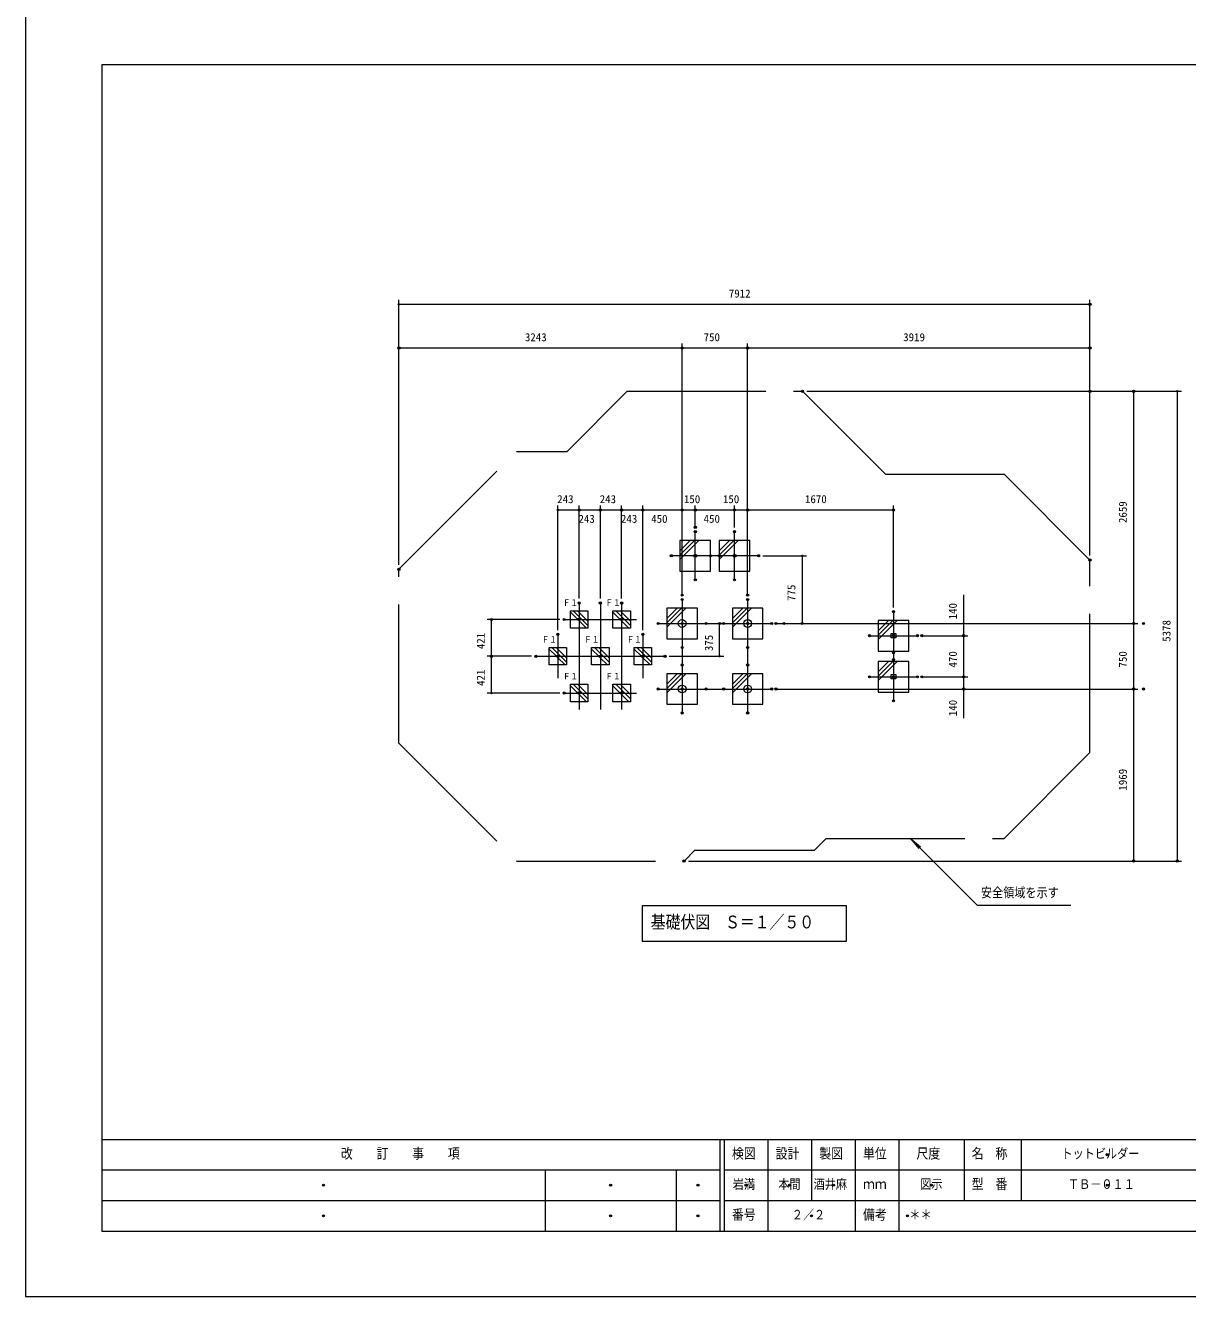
# Model space of a CAD drawing. Units: millimetres on the paper, scale 1:50. Extents: x 0 to 420, y -148 to 446.
# Drawn here: x 0 to 266.1, y -148.5 to 142.6 of the extents above; entities that cross this region are included whole.
import ezdxf
from ezdxf.enums import TextEntityAlignment as Align

# ---------------------------------------------------------------- set-up
doc = ezdxf.new("R2010")
doc.units = ezdxf.units.MM
doc.header["$PDMODE"] = 32
doc.header["$PDSIZE"] = 0.5
doc.linetypes.add('USER1', pattern=[50.8, 31.75, -6.35, 6.35, -6.35])
doc.linetypes.add('USER3', pattern=[63.5, 31.75, -6.35, 6.35, -6.35, 6.35, -6.35])
doc.layers.add('DEFPOINTS_3', color=7, linetype='Continuous', lineweight=9)
doc.layers.add('LY_1', color=7, linetype='Continuous', lineweight=9)
doc.styles.add('ＭＳ ゴシック', font='')
doc.styles.get('ＭＳ ゴシック').set_extended_font_data('MS Gothic')

# ---------------------------------------------------------------- blocks, each defined once
blk = doc.blocks.new('-000-_DOTSMALL')
at = {"color": 7, "linetype": 'Continuous', "lineweight": 9}
blk.add_circle((0, 0), 0.0625, dxfattribs=at)
blk.add_circle((0, 0), 0.0625, dxfattribs=at)

msp = doc.modelspace()

# ---------------------------------------------------------------- linework, layer by layer
at = {"layer": 'DEFPOINTS_3'}
for p, q in [((0, 148.5), (0, -148.5)), ((0, -148.5), (420, -148.5))]:
    msp.add_line(p, q, dxfattribs=at)
at = {"layer": 'LY_1'}
for p, q in [((402.5, 133.5), (17.5, 133.5)), ((17.5, 133.5), (17.5, -133.5)), ((156.892, 24.627), (149.892, 24.627)), ((149.892, 24.627), (149.892, 17.627)), ((156.892, 17.627), (156.892, 24.627)), ((165.892, 24.627), (158.892, 24.627)), ((158.892, 24.627), (158.892, 17.627)), ((165.892, 17.627), (165.892, 24.627)), ((149.892, 17.627), (156.892, 17.627)), ((158.892, 17.627), (165.892, 17.627)), ((153.892, 9.117), (146.892, 9.117)), ((146.892, 9.117), (146.892, 2.117)), ((153.892, 2.117), (153.892, 9.117)), ((168.892, 9.117), (161.892, 9.117)), ((161.892, 9.117), (161.892, 2.117)), ((168.892, 2.117), (168.892, 9.117)), ((124.801, 4.541), (124.801, 8.541)), ((124.801, 8.541), (128.801, 8.541)), ((128.801, 8.541), (128.801, 4.541)), ((134.528, 4.541), (134.528, 8.541)), ((134.528, 8.541), (138.528, 8.541)), ((138.528, 8.541), (138.528, 4.541)), ((202.292, 6.317), (195.292, 6.317)), ((195.292, 6.317), (195.292, -0.683)), ((202.292, -0.683), (202.292, 6.317)), ((128.801, 4.541), (124.801, 4.541)), ((138.528, 4.541), (134.528, 4.541)), ((198.292, 2.317), (198.292, 3.317)), ((198.292, 3.317), (199.292, 3.317)), ((199.292, 3.317), (199.292, 2.317)), ((119.937, -3.883), (119.937, 0.117)), ((119.937, 0.117), (123.937, 0.117)), ((123.937, 0.117), (123.937, -3.883)), ((129.665, -3.883), (129.665, 0.117)), ((129.665, 0.117), (133.665, 0.117)), ((133.665, 0.117), (133.665, -3.883)), ((139.392, -3.883), (139.392, 0.117)), ((139.392, 0.117), (143.392, 0.117)), ((143.392, 0.117), (143.392, -3.883)), ((146.892, 2.117), (153.892, 2.117)), ((161.892, 2.117), (168.892, 2.117)), ((199.292, 2.317), (198.292, 2.317)), ((195.292, -0.683), (202.292, -0.683)), ((123.937, -3.883), (119.937, -3.883)), ((133.665, -3.883), (129.665, -3.883)), ((143.392, -3.883), (139.392, -3.883)), ((202.292, -3.083), (195.292, -3.083)), ((195.292, -3.083), (195.292, -10.083)), ((202.292, -10.083), (202.292, -3.083)), ((124.801, -12.307), (124.801, -8.307)), ((124.801, -8.307), (128.801, -8.307)), ((128.801, -8.307), (128.801, -12.307)), ((134.528, -12.307), (134.528, -8.307)), ((134.528, -8.307), (138.528, -8.307)), ((138.528, -8.307), (138.528, -12.307)), ((153.892, -5.883), (146.892, -5.883)), ((146.892, -5.883), (146.892, -12.883)), ((153.892, -12.883), (153.892, -5.883)), ((168.892, -5.883), (161.892, -5.883)), ((161.892, -5.883), (161.892, -12.883)), ((168.892, -12.883), (168.892, -5.883)), ((198.292, -7.083), (198.292, -6.083)), ((198.292, -6.083), (199.292, -6.083)), ((199.292, -7.083), (198.292, -7.083)), ((199.292, -6.083), (199.292, -7.083)), ((195.292, -10.083), (202.292, -10.083)), ((128.801, -12.307), (124.801, -12.307)), ((138.528, -12.307), (134.528, -12.307)), ((146.892, -12.883), (153.892, -12.883)), ((161.892, -12.883), (168.892, -12.883)), ((17.5, -112.5), (402.5, -112.5)), ((159, -112.5), (159, -133.5)), ((160, -112.5), (160, -133.5)), ((170, -112.5), (170, -126.5)), ((180, -112.5), (180, -126.5)), ((190, -112.5), (190, -133.5)), ((200, -112.5), (200, -126.5)), ((215, -112.5), (215, -126.5)), ((215, -119.5), (332.5, -119.5)), ((160, -126.5), (402.5, -126.5)), ((200, -126.5), (200, -133.5)), ((17.5, -133.5), (402.5, -133.5))]:
    msp.add_line(p, q, dxfattribs=at)
at = {"layer": 'LY_1', "lineweight": 18}
for p, q in [((85.529, 69.702), (85.529, 79.702)), ((85.529, 78.702), (243.772, 78.702)), ((243.772, 69.702), (243.772, 79.702)), ((85.529, 19.021), (85.529, 69.702)), ((85.529, 68.702), (150.392, 68.702)), ((150.392, 12.117), (150.392, 69.702)), ((150.392, 68.702), (165.392, 68.702)), ((165.392, 12.117), (165.392, 69.702)), ((165.392, 68.702), (243.772, 68.702)), ((243.772, 21.151), (243.772, 69.702)), ((178.957, 58.794), (254.772, 58.794)), ((253.772, 58.794), (253.772, 5.617)), ((254.772, 58.794), (264.772, 58.794)), ((263.772, 58.794), (263.772, -48.771)), ((121.937, 4.117), (121.937, 32.622)), ((126.801, 11.323), (126.801, 32.622)), ((126.801, 11.323), (126.801, 32.622)), ((131.665, 11.323), (131.665, 32.622)), ((131.665, 11.323), (131.665, 32.622)), ((136.528, 11.323), (136.528, 32.622)), ((136.528, 11.323), (136.528, 32.622)), ((141.392, 4.117), (141.392, 32.622)), ((141.392, 4.117), (141.392, 32.622)), ((150.392, 12.117), (150.392, 32.622)), ((153.392, 27.627), (153.392, 32.622)), ((162.392, 27.627), (162.392, 32.622)), ((198.792, 9.317), (198.792, 32.622)), ((121.937, 31.622), (126.801, 31.622)), ((126.801, 31.622), (131.665, 31.622)), ((131.665, 31.622), (136.528, 31.622)), ((136.528, 31.622), (141.392, 31.622)), ((141.392, 31.622), (150.392, 31.622)), ((150.392, 31.622), (153.392, 31.622)), ((153.392, 31.622), (162.392, 31.622)), ((153.392, 31.622), (156.375, 31.622)), ((159.31, 31.622), (162.392, 31.622)), ((162.392, 31.622), (165.392, 31.622)), ((165.392, 31.622), (198.792, 31.622)), ((149.892, 20.283), (154.236, 24.627)), ((149.892, 21.273), (153.246, 24.627)), ((149.892, 22.263), (152.256, 24.627)), ((158.892, 20.283), (163.236, 24.627)), ((158.892, 21.273), (162.246, 24.627)), ((158.892, 22.263), (161.256, 24.627)), ((168.892, 21.127), (178.872, 21.127)), ((177.872, 21.127), (177.872, 5.617)), ((214.851, 12.143), (214.851, 5.617)), ((146.892, 4.773), (151.236, 9.117)), ((146.892, 5.763), (150.246, 9.117)), ((146.892, 6.753), (149.256, 9.117)), ((161.892, 4.773), (166.236, 9.117)), ((161.892, 5.763), (165.246, 9.117)), ((161.892, 6.753), (164.256, 9.117)), ((122.377, 6.541), (105.726, 6.541)), ((106.726, -1.883), (106.726, 6.541)), ((126.543, 6.455), (124.801, 8.197)), ((128.801, 5.187), (125.447, 8.541)), ((128.801, 6.177), (126.437, 8.541)), ((128.457, 4.541), (126.715, 6.283)), ((136.27, 6.455), (134.528, 8.197)), ((138.528, 5.187), (135.174, 8.541)), ((138.528, 6.177), (136.164, 8.541)), ((138.184, 4.541), (136.442, 6.283)), ((195.292, 1.973), (199.636, 6.317)), ((195.292, 2.963), (198.646, 6.317)), ((195.292, 3.953), (197.656, 6.317)), ((158.972, -1.883), (158.972, 5.617)), ((171.892, 5.617), (254.772, 5.617)), ((214.851, 5.617), (214.851, 2.817)), ((253.772, 5.617), (253.772, -9.383)), ((123.937, -3.237), (120.583, 0.117)), ((123.937, -2.247), (121.573, 0.117)), ((133.665, -3.237), (130.311, 0.117)), ((133.665, -2.247), (131.301, 0.117)), ((143.392, -3.237), (140.038, 0.117)), ((143.392, -2.247), (141.028, 0.117)), ((205.292, 2.817), (215.851, 2.817)), ((214.851, 2.817), (214.851, -6.583)), ((115.877, -1.883), (105.726, -1.883)), ((115.877, -1.883), (105.726, -1.883)), ((106.726, -10.307), (106.726, -1.883)), ((121.679, -1.969), (119.937, -0.227)), ((123.593, -3.883), (121.852, -2.141)), ((131.406, -1.969), (129.665, -0.227)), ((133.321, -3.883), (131.579, -2.141)), ((141.134, -1.969), (139.392, -0.227)), ((143.048, -3.883), (141.306, -2.141)), ((147.452, -1.883), (159.972, -1.883)), ((195.292, -7.427), (199.636, -3.083)), ((195.292, -6.437), (198.646, -3.083)), ((195.292, -5.447), (197.656, -3.083)), ((126.543, -10.393), (124.801, -8.651)), ((128.801, -11.661), (125.447, -8.307)), ((128.801, -10.671), (126.437, -8.307)), ((136.27, -10.393), (134.528, -8.651)), ((138.528, -11.661), (135.174, -8.307)), ((138.528, -10.671), (136.164, -8.307)), ((146.892, -10.227), (151.236, -5.883)), ((146.892, -9.237), (150.246, -5.883)), ((146.892, -8.247), (149.256, -5.883)), ((161.892, -10.227), (166.236, -5.883)), ((161.892, -9.237), (165.246, -5.883)), ((161.892, -8.247), (164.256, -5.883)), ((205.292, -6.583), (215.851, -6.583)), ((214.851, -6.583), (214.851, -9.383)), ((122.377, -10.307), (105.726, -10.307)), ((128.457, -12.307), (126.715, -10.565)), ((138.184, -12.307), (136.442, -10.565)), ((171.892, -9.383), (254.772, -9.383)), ((214.851, -9.383), (214.851, -16.034)), ((253.772, -9.383), (253.772, -48.771)), ((217.969, -58.892), (202.659, -43.583)), ((202.659, -43.583), (204.958, -45.511)), ((202.659, -43.583), (204.588, -45.881)), ((151.816, -48.771), (254.772, -48.771)), ((254.772, -48.771), (264.772, -48.771)), ((188.05, -59.011), (141.25, -59.011)), ((141.25, -59.011), (141.25, -67.144)), ((188.05, -67.144), (188.05, -59.011)), ((217.969, -58.892), (239.391, -58.892)), ((141.25, -67.144), (188.05, -67.144)), ((228, -112.5), (228, -126.5)), ((17.5, -119.5), (159, -119.5)), ((119, -119.5), (119, -133.5)), ((149, -119.5), (149, -133.5)), ((160, -119.5), (215, -119.5)), ((17.5, -126.5), (159, -126.5)), ((170, -126.5), (170, -133.5))]:
    msp.add_line(p, q, dxfattribs=at)
at = {"layer": 'LY_1', "linetype": 'USER3'}
for p, q in [((124.038, 45.005), (137.827, 58.794)), ((137.827, 58.794), (177.957, 58.794)), ((177.957, 58.794), (196.933, 39.817)), ((85.529, 18.021), (112.514, 45.005)), ((112.514, 45.005), (124.038, 45.005)), ((196.933, 39.817), (224.106, 39.817)), ((224.106, 39.817), (243.772, 20.151)), ((85.529, -21.786), (85.529, 18.021)), ((243.772, -23.917), (243.772, 20.151)), ((85.529, -21.786), (112.514, -48.771)), ((224.106, -43.583), (243.772, -23.917)), ((180.672, -46.274), (183.363, -43.583)), ((183.363, -43.583), (224.106, -43.583)), ((150.816, -48.771), (153.313, -46.274)), ((153.313, -46.274), (180.672, -46.274)), ((112.514, -48.771), (150.816, -48.771))]:
    msp.add_line(p, q, dxfattribs=at)
at = {"layer": 'LY_1', "linetype": 'USER1', "lineweight": 18}
for p, q in [((153.392, 15.627), (153.392, 26.627)), ((162.392, 15.627), (162.392, 26.627)), ((167.892, 21.127), (147.892, 21.127)), ((126.801, 10.323), (126.801, -14.088)), ((131.665, 10.323), (131.665, -14.088)), ((136.528, 10.323), (136.528, -14.088)), ((150.392, 11.117), (150.392, -14.883)), ((165.392, 11.117), (165.392, -14.883)), ((123.377, 6.541), (139.952, 6.541)), ((198.792, 8.317), (198.792, -12.083)), ((121.937, 3.117), (121.937, -6.883)), ((141.392, 3.117), (141.392, -6.883)), ((144.892, 5.617), (170.892, 5.617)), ((193.292, 2.817), (204.292, 2.817)), ((116.877, -1.883), (146.452, -1.883)), ((193.292, -6.583), (204.292, -6.583)), ((123.377, -10.307), (139.952, -10.307)), ((144.892, -9.383), (170.892, -9.383))]:
    msp.add_line(p, q, dxfattribs=at)
at = {"layer": 'LY_1'}
for centre, radius in [((153.392, 21.127), 0.34), ((162.392, 21.127), 0.34), ((126.801, 6.541), 0.272), ((136.528, 6.541), 0.272), ((150.392, 5.617), 0.891), ((165.392, 5.617), 0.891), ((121.937, -1.883), 0.272), ((131.665, -1.883), 0.272), ((141.392, -1.883), 0.272), ((150.392, -9.383), 0.891), ((165.392, -9.383), 0.891), ((126.801, -10.307), 0.272), ((136.528, -10.307), 0.272)]:
    msp.add_circle(centre, radius, dxfattribs=at)
for p in [(243.772, 78.702), (85.529, 68.702), (150.392, 68.702), (150.392, 68.702), (165.392, 68.702), (165.392, 68.702), (243.772, 68.702), (243.772, 68.702), (177.957, 58.794), (243.772, 58.794), (253.772, 58.794), (126.801, 31.622), (131.665, 31.622), (136.528, 31.622), (141.392, 31.622), (150.392, 31.622), (153.392, 31.622), (162.392, 31.622), (162.392, 31.622), (165.392, 31.622), (198.792, 31.622), (153.392, 27.627), (153.392, 26.627), (153.392, 26.627), (162.392, 26.627), (162.392, 26.627), (147.892, 21.127), (153.392, 21.127), (156.892, 21.127), (158.892, 21.127), (162.392, 21.127), (167.892, 21.127), (167.892, 21.127), (243.772, 20.151), (85.529, 18.021), (153.392, 15.627), (162.392, 15.627), (150.392, 12.117), (165.392, 12.117), (165.392, 12.117), (126.801, 10.323), (126.801, 10.323), (131.665, 10.323), (131.665, 10.323), (136.528, 10.323), (136.528, 10.323), (150.392, 11.117), (150.392, 11.117), (150.392, 11.117), (165.392, 11.117), (165.392, 11.117), (106.726, 6.541), (123.377, 6.541), (144.892, 5.617), (150.392, 5.617), (155.892, 5.617), (158.972, 5.617), (159.892, 5.617), (165.392, 5.617), (170.892, 5.617), (170.892, 5.617), (170.892, 5.617), (171.892, 5.617), (173.672, 5.617), (177.872, 5.617), (198.792, 8.317), (198.792, 8.317), (253.772, 5.617), (256.03, 5.617), (121.937, 3.117), (141.392, 3.117), (141.392, 3.117), (193.292, 2.817), (198.792, 2.817), (204.292, 2.817), (204.292, 2.817), (205.292, 2.817), (214.851, 2.817), (150.392, 0.117), (165.392, 0.117), (106.726, -1.883), (116.877, -1.883), (116.877, -1.883), (146.452, -1.883), (198.792, -1.083), (198.792, -2.683), (150.392, -3.883), (165.392, -3.883), (193.292, -6.583), (198.792, -6.583), (204.292, -6.583), (204.292, -6.583), (205.292, -6.583), (214.851, -6.583), (123.377, -10.307), (144.892, -9.383), (150.392, -9.383), (155.892, -9.383), (159.892, -9.383), (165.392, -9.383), (170.892, -9.383), (170.892, -9.383), (171.892, -9.383), (214.851, -9.383), (253.772, -9.383), (256.03, -9.383), (198.792, -12.083), (150.392, -14.883), (165.392, -14.883), (150.816, -48.771), (253.772, -48.771), (253.772, -48.771), (263.772, -48.771), (247.75, -116), (68.25, -123), (134, -123), (154, -123), (165, -123), (175, -123), (185, -123), (207.5, -123), (247.75, -123), (68.25, -130), (134, -130), (154, -130), (180, -130), (202, -130)]:
    msp.add_point(p, dxfattribs=at)

# ---------------------------------------------------------------- block references
at = {"layer": 'LY_1', "xscale": 2.32, "yscale": 2.32}
for p, rotation in [((85.529, 78.702), 180), ((85.529, 68.702), 180), ((150.392, 68.702), 180), ((165.392, 68.702), 180), ((253.772, 58.794), 90), ((263.772, 58.794), 90), ((121.937, 31.622), 180), ((126.801, 31.622), 180), ((131.665, 31.622), 180), ((136.528, 31.622), 180), ((141.392, 31.622), 180), ((150.392, 31.622), 180), ((153.392, 31.622), 180), ((162.392, 31.622), 180), ((165.392, 31.622), 180), ((177.872, 21.127), 90), ((106.726, 6.541), 90), ((158.972, 5.617), 90), ((177.872, 5.617), 270), ((214.851, 5.617), 90), ((214.851, 2.817), 270), ((214.851, 2.817), 90), ((253.772, 5.617), 90), ((253.772, 5.617), 270), ((106.726, -1.883), 270), ((106.726, -1.883), 90), ((158.972, -1.883), 270), ((214.851, -6.583), 270), ((214.851, -6.583), 90), ((106.726, -10.307), 270), ((214.851, -9.383), 270), ((253.772, -9.383), 270), ((253.772, -9.383), 90), ((253.772, -48.771), 270), ((263.772, -48.771), 270)]:
    msp.add_blockref('-000-_DOTSMALL', p, dxfattribs=dict(at, rotation=rotation))
for p in [(243.772, 78.702), (150.392, 68.702), (165.392, 68.702), (243.772, 68.702), (126.801, 31.622), (131.665, 31.622), (136.528, 31.622), (141.392, 31.622), (150.392, 31.622), (153.392, 31.622), (162.392, 31.622), (165.392, 31.622), (198.792, 31.622)]:
    msp.add_blockref('-000-_DOTSMALL', p, dxfattribs=at)

# ---------------------------------------------------------------- texts
at = {"layer": 'LY_1', "style": 'ＭＳ ゴシック'}
for s, p in [('7912', (161.078, 79.702)), ('3243', (114.377, 69.702)), ('750', (155.307, 69.702)), ('3919', (201.01, 69.702)), ('243', (121.786, 32.622)), ('243', (131.513, 32.622)), ('150', (150.796, 32.622)), ('150', (159.731, 32.622)), ('1670', (178.515, 32.622)), ('243', (126.649, 28.122)), ('243', (136.377, 28.122)), ('450', (143.307, 28.122)), ('450', (155.307, 28.122))]:
    msp.add_text(s, height=1.833, dxfattribs=at).set_placement(p, align=Align.BOTTOM_LEFT)
for s, p in [('2659', (252.772, 28.622)), ('775', (176.872, 10.789)), ('140', (213.851, 6.564)), ('5378', (262.772, 1.428)), ('421', (105.726, -0.254)), ('375', (157.972, -0.716)), ('470', (213.851, -4.468)), ('750', (252.772, -4.468)), ('421', (105.726, -8.678)), ('140', (213.851, -15.613)), ('1969', (252.772, -32.649))]:
    msp.add_text(s, height=1.833, rotation=90, dxfattribs=at).set_placement(p, align=Align.BOTTOM_LEFT)
at = {"layer": 'LY_1', "style": 'ＭＳ ゴシック', "width": 0.85}
for s, height, p in [('Ｆ１', 1.466, (123.08, 9.208)), ('Ｆ１', 1.466, (132.808, 9.208)), ('Ｆ１', 1.466, (118.217, 0.784)), ('Ｆ１', 1.466, (127.944, 0.784)), ('Ｆ１', 1.466, (137.671, 0.784)), ('Ｆ１', 1.466, (123.08, -7.64)), ('Ｆ１', 1.466, (132.808, -7.64)), ('安全領域を示す', 2.199, (218.807, -57.742)), ('基礎伏図\u3000Ｓ＝１／５０', 2.933, (143.206, -65.078)), ('改\u3000\u3000訂\u3000\u3000事\u3000\u3000項', 2.346, (72.25, -117.6)), ('検図', 2.346, (161.8, -117.6)), ('設計', 2.346, (171.8, -117.6)), ('製図', 2.346, (181.8, -117.6)), ('単位', 2.346, (191.8, -117.6)), ('尺度', 2.346, (204.05, -117.6)), ('名\u3000称', 2.346, (216.7, -117.6)), ('トットビルダー', 2.199, (237.25, -117.5)), ('岩満', 2.199, (162, -124.5)), ('本間', 2.199, (172.417, -124.5)), ('酒井麻', 2.199, (180.5, -124.5)), ('ｍｍ', 2.346, (191.8, -124.6)), ('図示', 2.199, (204.917, -124.5)), ('型\u3000番', 2.346, (216.7, -124.6)), ('ＴＢ－０１１', 2.199, (238.75, -124.5)), ('番号', 2.346, (161.8, -131.6)), ('２／２', 2.199, (175.5, -131.5)), ('備考', 2.346, (191.8, -131.6)), ('＊＊', 2.199, (202.417, -131.5))]:
    msp.add_text(s, height=height, dxfattribs=at).set_placement(p, align=Align.BOTTOM_LEFT)

doc.saveas('drawing.dxf')
